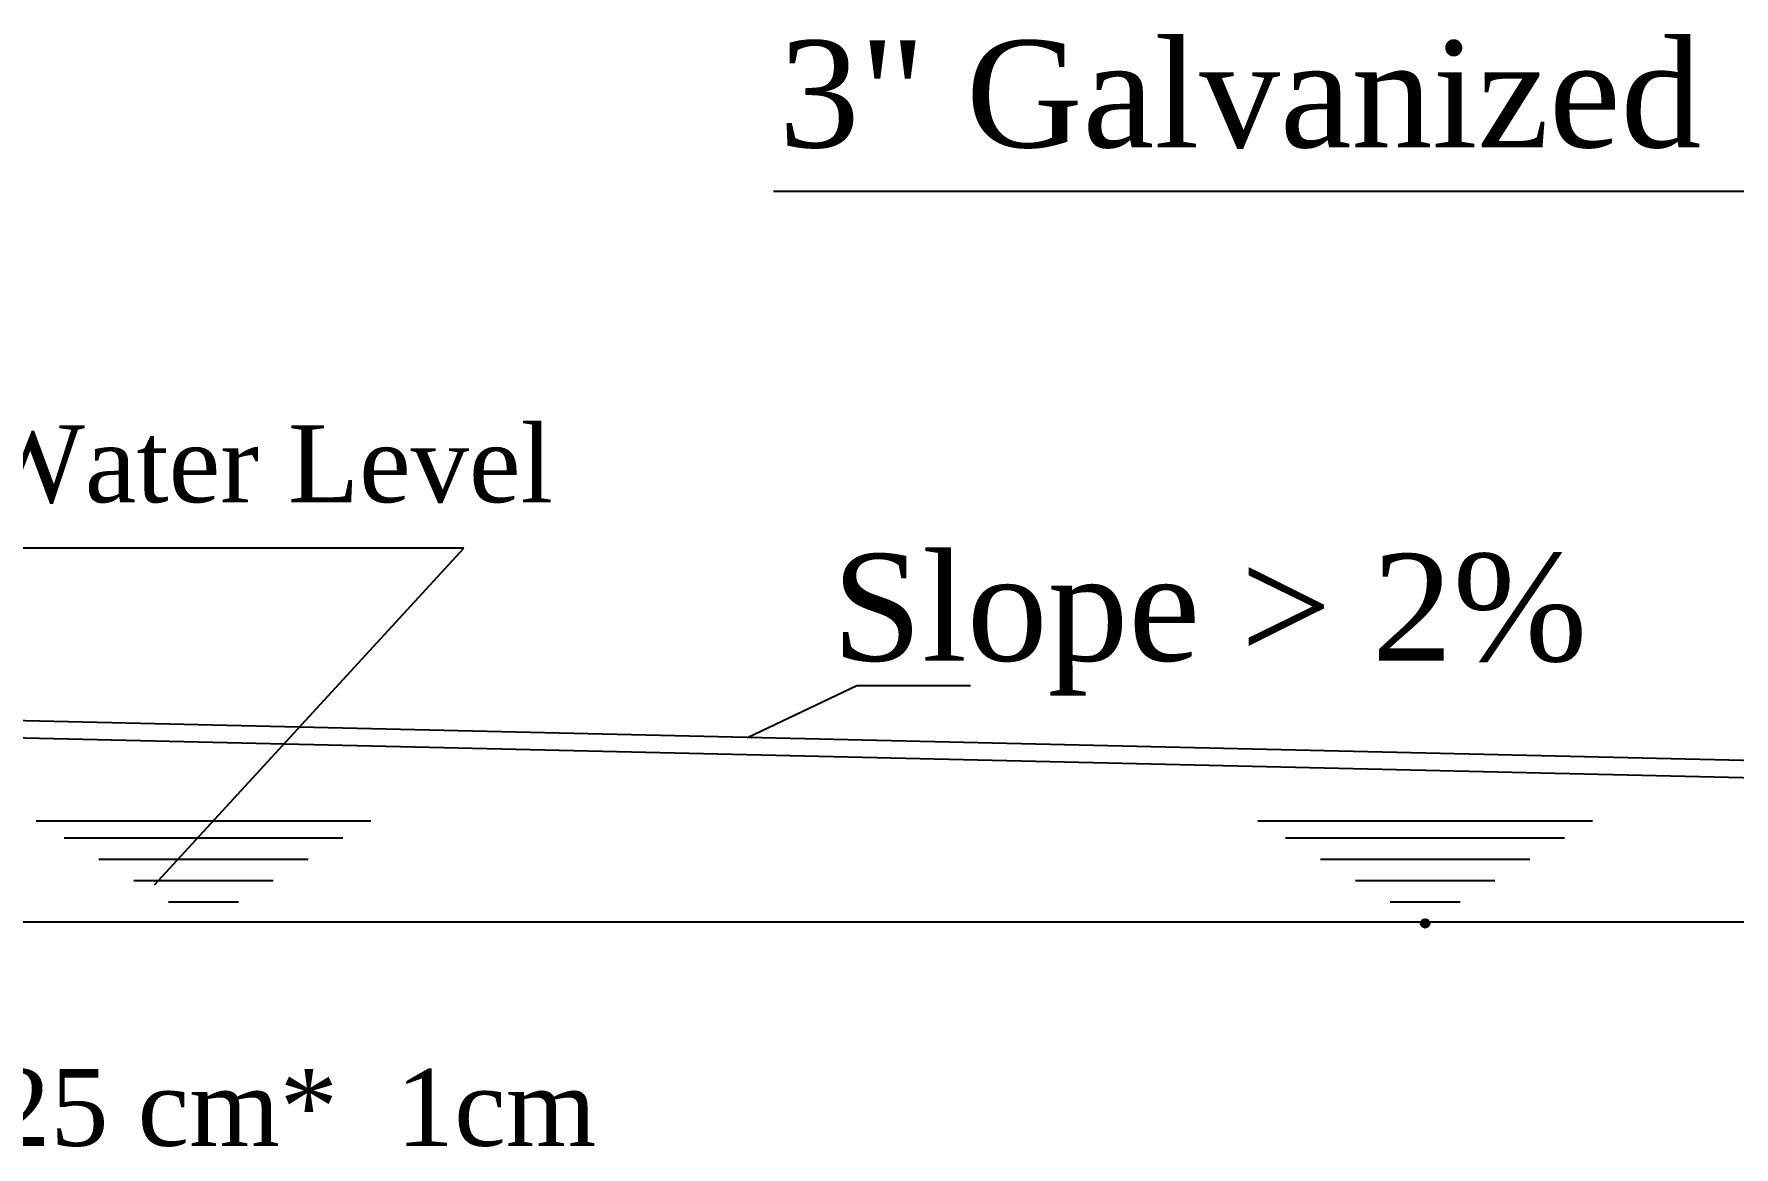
# Model space of a CAD drawing. Header units: centimetres. Extents: x 19229 to 24071, y 10219 to 13667.
# Drawn here: x 22394.9 to 22792.3, y 10801.4 to 11061.5 of the extents above; entities that cross this region are included whole.
import ezdxf

# ---------------------------------------------------------------- set-up
doc = ezdxf.new("R2010")
doc.units = ezdxf.units.CM
doc.layers.get('0').update_dxf_attribs({"linetype": 'CONTINUOUS'})
doc.styles.add('style3', font='times.ttf', dxfattribs={"height": 25})

msp = doc.modelspace()

# ---------------------------------------------------------------- hatches: boundary and pattern name
h = msp.add_hatch(color=7)
h.dxf.hatch_style = 1
h.paths.add_polyline_path([(22719.07, 10853.63, 1), (22721.07, 10853.63, 1)])

# ---------------------------------------------------------------- linework, layer by layer
at = {"color": 7, "ltscale": 100}
msp.add_line((22567.73, 11024.79), (23012.31, 11024.79), dxfattribs=at)
at = {"color": 7}
for p, q in [((22495.34, 10941.34), (22262.76, 10941.34)), ((22423.01, 10862.63), (22495.34, 10941.34)), ((22423.01, 10862.63), (22495.34, 10941.34)), ((22395.36, 10877.63), (22473.62, 10877.63)), ((22680.94, 10877.63), (22759.2, 10877.63)), ((22401.89, 10873.63), (22467.1, 10873.63)), ((22687.46, 10873.63), (22752.67, 10873.63)), ((22410.04, 10868.63), (22458.95, 10868.63)), ((22695.61, 10868.63), (22744.52, 10868.63)), ((22418.19, 10863.63), (22450.79, 10863.63)), ((22703.77, 10863.63), (22736.37, 10863.63)), ((22426.34, 10858.63), (22442.64, 10858.63)), ((22711.92, 10858.63), (22728.22, 10858.63)), ((21426.97, 10854.01), (22913.85, 10854.01))]:
    msp.add_line(p, q, dxfattribs=at)
at = {"color": 7, "ltscale": 20}
for p, q in [((22063.96, 10908.63), (22930.35, 10888.63)), ((22561.82, 10897.13), (22587.2, 10909.21)), ((22587.2, 10909.21), (22613.76, 10909.21)), ((22063.87, 10904.63), (22930.26, 10884.63))]:
    msp.add_line(p, q, dxfattribs=at)
at = {"color": 7}
msp.add_circle((22720.07, 10853.63), 1, dxfattribs=at)

# ---------------------------------------------------------------- texts
at = {"color": 7, "style": 'style3'}
for s, height, p in [('3" Galvanized Steel Pipe 4 mm', 25, (22568.99, 11035.02)), ('Maximum Water Level', 18, (22261, 10952.07)), ('Steel Box 10*10cm*4 mm Galvanized & two Plates 25*25 cm*  1cm', 18, (21768.94, 10801.63))]:
    msp.add_text(s, height=height, dxfattribs=at).set_placement(p)
at = {"color": 7, "ltscale": 20, "style": 'style3'}
msp.add_text('Slope > 2%%%', height=25, dxfattribs=at).set_placement((22581.45, 10915.02))

doc.saveas('drawing.dxf')
